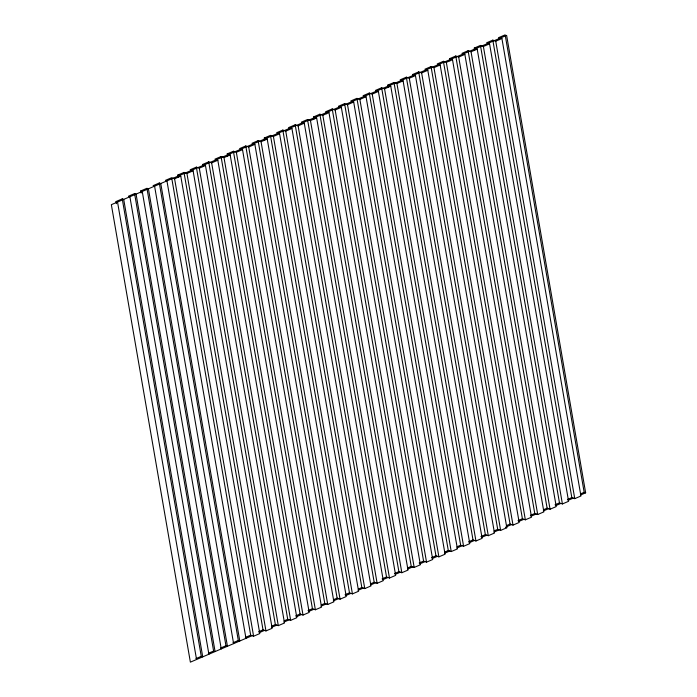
<?xml version="1.0" encoding="UTF-8"?>
<svg xmlns="http://www.w3.org/2000/svg" width="697" height="697" viewBox="0 0 697 697"><rect width="100%" height="100%" fill="white"/><g stroke="black" fill="none" stroke-linecap="round" stroke-linejoin="round"><path stroke-width="1.05" d="M116.434 203.663L116.068 201.52L122.245 198.872L123.709 199.394L202.731 656.862L201.259 656.339L195.962 658.604M208.316 653.316L213.613 651.042L215.077 651.564L136.063 194.106L134.591 193.583L128.414 196.223L129.886 196.746L208.9 654.213M141.142 193.078L140.768 190.934L146.945 188.286L148.417 188.817L227.431 646.276L225.959 645.753L220.67 648.018M233.025 642.73L238.313 640.465L239.785 640.987L160.763 183.52L159.299 182.997L153.122 185.646L154.586 186.169L233.608 643.627M178.197 177.204L177.822 175.06L183.999 172.412L186.935 173.466L193.113 170.817L272.135 628.285L265.958 630.924L263.022 629.879L258.604 631.77M271.839 626.098L275.367 624.59L278.312 625.636L284.489 622.996L205.467 165.529L199.29 168.177L196.354 167.123L190.176 169.772L193.113 170.817M202.897 166.618L202.531 164.483L208.708 161.835L211.644 162.88L217.821 160.24L296.835 617.699L290.658 620.347L287.722 619.302L284.193 620.809M295.667 615.895L300.076 614.005L303.012 615.059L309.189 612.41L230.176 154.943L223.998 157.592L221.054 156.546L214.885 159.186L217.821 160.24M227.605 156.041L227.231 153.898L233.408 151.249L236.344 152.303L242.521 149.655L321.544 607.122L315.366 609.762L312.43 608.716L308.013 610.607M321.247 604.935L324.776 603.428L327.721 604.473L333.889 601.825L254.875 144.366L248.698 147.006L245.762 145.961L239.585 148.609L242.521 149.655M333.602 599.647L337.13 598.131L340.066 599.185L346.243 596.536L267.23 139.069L261.053 141.718L258.117 140.672L251.939 143.312L254.875 144.366M264.66 140.167L264.294 138.023L270.462 135.375L273.407 136.429L279.584 133.78L358.598 591.248L352.421 593.888L349.485 592.842L345.076 594.733M358.31 589.061L361.839 587.554L364.775 588.599L370.952 585.95L291.93 128.492L285.753 131.141L282.816 130.086L276.639 132.735L279.584 133.78M289.368 129.581L288.994 127.446L295.171 124.798L298.107 125.843L304.284 123.203L383.298 580.662L377.129 583.311L374.184 582.265L370.656 583.772M382.13 578.858L386.539 576.968L389.475 578.022L395.652 575.373L316.638 117.906L310.461 120.555L307.525 119.509L301.348 122.149L304.284 123.203M314.068 119.004L313.702 116.861L319.871 114.212L322.816 115.266L328.984 112.618L408.006 570.085L401.829 572.725L398.893 571.679L394.485 573.57M326.423 113.716L326.048 111.572L332.225 108.924L335.161 109.969L341.338 107.329L420.361 564.788L414.184 567.436L411.247 566.391L407.719 567.898M419.185 562.984L423.593 561.094L426.538 562.148L432.706 559.499L353.693 102.032L347.515 104.681L344.579 103.635L338.402 106.275L341.338 107.329M444.773 552.024L448.302 550.517L451.238 551.562L457.415 548.914L378.393 91.455L372.224 94.095L369.279 93.049L363.111 95.698L366.047 96.744L445.061 554.211L438.883 556.851L435.947 555.805L431.539 557.696M457.127 546.736L460.656 545.228L463.592 546.274L469.769 543.625L390.747 86.167L384.57 88.807L381.634 87.761L375.456 90.41L378.393 91.455M388.177 87.256L387.811 85.112L393.988 82.473L396.924 83.518L403.101 80.869L482.115 538.337L475.946 540.985L473.002 539.931L468.593 541.822M480.947 536.533L485.356 534.643L488.292 535.688L494.469 533.048L415.456 75.581L409.278 78.23L406.342 77.175L400.165 79.824L403.101 80.869M412.885 76.679L412.511 74.535L418.688 71.887L421.633 72.932L427.801 70.292L506.824 527.751L500.646 530.4L497.71 529.354L494.182 530.861M506.527 525.573L510.065 524.057L513.001 525.111L519.178 522.462L440.155 64.995L433.978 67.644L431.042 66.598L424.865 69.238L427.801 70.292M518.002 520.659L522.41 518.768L525.346 519.814L531.523 517.174L452.51 59.707L446.333 62.355L443.397 61.301L437.219 63.95L440.155 64.995M449.94 60.805L449.574 58.661L455.751 56.013L458.687 57.058L464.864 54.418L543.878 511.877L537.701 514.525L534.765 513.48L530.356 515.371M543.59 509.699L547.119 508.183L550.055 509.237L556.232 506.588L477.21 49.13L471.041 51.77L468.096 50.724L461.919 53.373L464.864 54.418M474.648 50.219L474.274 48.076L480.451 45.436L483.387 46.481L489.564 43.833L568.586 501.3L562.409 503.948L559.473 502.894L555.056 504.785M567.41 499.496L571.819 497.606L574.755 498.651L580.932 496.011L501.918 38.544L495.741 41.193L492.805 40.138L486.628 42.787L489.564 43.833M499.348 39.642L498.982 37.499L505.159 34.85L584.173 492.317L585.646 492.84L506.623 35.373L111.354 204.683L190.377 662.15L252.14 635.699M245.963 638.339L166.94 180.88L165.477 180.349L171.654 177.709L174.59 178.754L180.767 176.106L259.781 633.573L253.603 636.222L250.667 635.167L245.37 637.441M353.693 102.032L350.757 100.987L356.934 98.338L359.87 99.392L366.047 96.744M580.645 493.824L584.173 492.317M259.197 632.676L264.485 630.402M271.542 627.378L276.84 625.113M283.897 622.09L289.194 619.825M296.251 616.801L301.548 614.527M308.605 611.504L313.894 609.239M320.951 606.216L326.248 603.951M333.305 600.927L338.603 598.662M345.66 595.639L350.957 593.365M358.014 590.342L363.303 588.076M370.36 585.053L375.657 582.788M382.714 579.765L388.011 577.491M395.068 574.467L400.357 572.202M407.423 569.179L412.711 566.914M419.768 563.89L425.065 561.625M432.123 558.602L437.42 556.328M444.477 553.305L449.765 551.039M456.831 548.016L462.12 545.751M469.177 542.728L474.474 540.454M481.531 537.431L486.828 535.165M493.885 532.142L499.174 529.877M506.24 526.854L511.528 524.588M518.585 521.556L523.883 519.291M530.94 516.268L536.237 514.003M543.294 510.979L548.583 508.714M555.648 505.691L560.937 503.417M567.994 500.394L573.291 498.128M580.348 495.105L585.646 492.84M498.982 37.499L501.918 38.544M474.274 48.076L477.21 49.13M449.574 58.661L452.51 59.707M412.511 74.535L415.456 75.581M387.811 85.112L390.747 86.167M326.048 111.572L328.984 112.618M313.702 116.861L316.638 117.906M288.994 127.446L291.93 128.492M264.294 138.023L267.23 139.069M227.231 153.898L230.176 154.943M202.531 164.483L205.467 165.529M177.822 175.06L180.767 176.106M140.768 190.934L142.24 191.457L221.254 648.924M116.068 201.52L117.532 202.043L196.554 659.501M505.351 527.228L506.824 527.751M495.741 41.193L574.755 498.651M492.805 40.138L571.819 497.606M483.387 46.481L562.409 503.948M480.451 45.436L559.473 502.894M471.041 51.77L550.055 509.237M468.096 50.724L547.119 508.183M458.687 57.058L537.701 514.525M455.751 56.013L534.765 513.48M446.333 62.355L525.346 519.814M443.397 61.301L522.41 518.768M433.978 67.644L513.001 525.111M431.042 66.598L510.065 524.057M421.633 72.932L500.646 530.4M418.688 71.887L497.71 529.354M409.278 78.23L488.292 535.688M406.342 77.175L485.356 534.643M396.924 83.518L475.946 540.985M393.988 82.473L473.002 539.931M384.57 88.807L463.592 546.274M381.634 87.761L460.656 545.228M372.224 94.095L451.238 551.562M369.279 93.049L448.302 550.517M359.87 99.392L438.883 556.851M357.117 99.41L435.947 555.805M347.515 104.681L426.538 562.148M344.579 103.635L423.593 561.094M335.161 109.969L414.184 567.436M332.225 108.924L411.247 566.391M322.816 115.266L401.829 572.725M319.871 114.212L398.893 571.679M310.461 120.555L389.475 578.022M307.525 119.509L386.539 576.968M298.107 125.843L377.129 583.311M295.171 124.798L374.184 582.265M285.753 131.141L364.775 588.599M282.816 130.086L361.839 587.554M273.407 136.429L352.421 593.888M270.654 136.446L349.485 592.842M261.053 141.718L340.066 599.185M258.117 140.672L337.13 598.131M248.698 147.006L327.721 604.473M245.762 145.961L324.776 603.428M236.344 152.303L315.366 609.762M233.408 151.249L312.43 608.716M223.998 157.592L303.012 615.059M221.054 156.546L300.076 614.005M211.644 162.88L290.658 620.347M208.708 161.835L287.722 619.302M199.29 168.177L278.312 625.636M196.354 167.123L275.367 624.59M186.935 173.466L265.958 630.924M183.999 172.412L263.022 629.879M174.59 178.754L253.603 636.222M171.837 178.78L250.667 635.167M159.299 182.997L238.313 640.465M147.128 189.357L225.959 645.753M134.591 193.583L213.613 651.042M122.245 198.872L201.259 656.339"/></g></svg>
